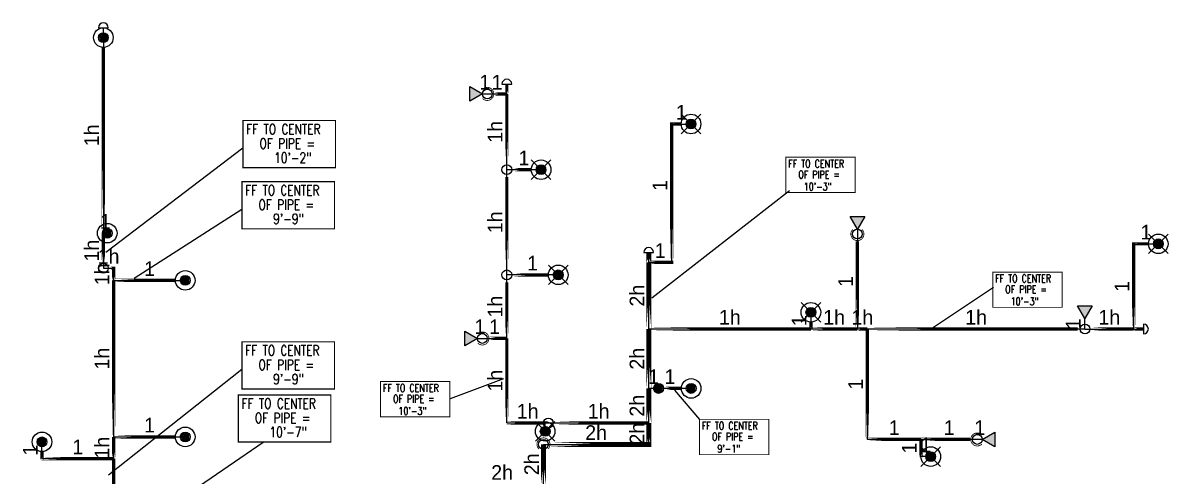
# Model space of a CAD drawing. Header units: inches. Extents: x -3368 to 19, y 7 to 1465.
# Drawn here: x -716 to -14, y 603 to 881 of the extents above; entities that cross this region are included whole.
import ezdxf
from ezdxf.enums import TextEntityAlignment as Align

# ---------------------------------------------------------------- set-up
doc = ezdxf.new("R2010")
doc.units = ezdxf.units.IN
doc.header["$MEASUREMENT"] = 0
for name, color, linetype in [('Coordination', 1, 'Continuous'), ('headdn', 7, 'Continuous'), ('PIPEBL', 4, 'Continuous'), ('pipemn', 6, 'Continuous'), ('PIPESPC', 7, 'Continuous'), ('spk-cap', 7, 'Continuous'), ('spk-pipedrop', 7, 'Continuous'), ('spk-piperise', 7, 'Continuous'), ('TIDYPIPE', 7, 'Continuous')]:
    doc.layers.add(name, color=color, linetype=linetype)
doc.styles.add('PDA1', font='ROMAND', dxfattribs={"width": 0.755})
doc.styles.add('PIPE', font='PIPE.SHX')

# ---------------------------------------------------------------- blocks, each defined once
blk = doc.blocks.new('dpend1')
for radius in [6, 3]:
    blk.add_circle((0, 0), radius)
for points in [[(0.01, 2.97), (-2.53, -1.59), (-2.62, 1.36)], [(0.01, 2.97), (-2.49, -1.59), (2.52, -1.59)], [(2.52, -1.59), (0.01, 2.97), (2.6, 1.47)], [(2.52, -1.59), (-2.53, -1.59), (0.01, -2.98)]]:
    blk.add_solid(points)
blk = doc.blocks.new('side2')
for p, q in [((0, 0), (7.79, 4.5)), ((7.79, -4.5), (0, 0)), ((7.79, 4.5), (7.79, -4.5))]:
    blk.add_line(p, q)
blk.add_solid([(7.79, -4.5), (0, 0), (7.79, 4.5)])
blk = doc.blocks.new('rise')
blk.add_circle((0, 0), 3)
blk = doc.blocks.new('dpend2')
for p, q in [((-6, -6), (6, 6)), ((6, -6), (-6, 6))]:
    blk.add_line(p, q)
for radius in [6, 3]:
    blk.add_circle((0, 0), radius)
for points in [[(0, 0), (-3, 0), (-2.08, 2.07)], [(0, 0), (-3, 0), (-2.08, -2.07)], [(0, 0), (0, 3), (-2.12, 2.14)], [(0, 0), (0, -3), (-2.12, -2.14)], [(0, 0), (0, 3), (2.12, 2.14)], [(0, 0), (3, 0), (2.08, 2.07)], [(0, 0), (3, 0), (2.08, -2.07)], [(0, 0), (0, -3), (2.12, -2.14)]]:
    blk.add_solid(points)
blk = doc.blocks.new('PIPESPC')
at = {"layer": 'PIPESPC', "style": 'PIPE', "width": 0.9}
blk.add_attdef('SIZE', text='', height=9, dxfattribs=at).set_placement((0, 4.02), align=Align.CENTER)
at = {"layer": 'PIPESPC', "style": 'PIPE', "flags": 1}
blk.add_attdef('SCHED', (25.3, 3.89), '', height=9, dxfattribs=at)
blk = doc.blocks.new('CAP')
blk.add_line((0, 3), (0, -3))
blk.add_arc((0, 0), 3, 270, 90)
blk = doc.blocks.new('drop')
blk.add_circle((0, 0), 3)
for points in [[(0.01, 2.97), (-2.53, -1.59), (-2.62, 1.36)], [(0.01, 2.97), (-2.49, -1.59), (2.52, -1.59)], [(2.52, -1.59), (0.01, 2.97), (2.6, 1.47)], [(2.52, -1.59), (-2.53, -1.59), (0.01, -2.98)]]:
    blk.add_solid(points)
blk = doc.blocks.new('TIDYRUN')
at = {"const_width": 0.5}
blk.add_lwpolyline([(-2.83, 2.83, -2.414214), (-2.83, -2.83, -1.737895)], format="xyb", dxfattribs=at)

msp = doc.modelspace()

# ---------------------------------------------------------------- linework, layer by layer
at = {"layer": 'Coordination', "color": 1}
for p, q in [((-664.79, 740.13), (-580.84, 804.1)), ((-330.14, 712.18), (-245.78, 777.92)), ((-647.45, 724.13), (-581.46, 766.57)), ((-158.11, 693.72), (-120.67, 718.66)), ((-663.3, 603.45), (-581.46, 668.35)), ((-421.05, 662.48), (-453.7, 650.2)), ((-316.28, 655.35), (-300.87, 637.55)), ((-656.86, 563.07), (-568.42, 623.48))]:
    msp.add_line(p, q, dxfattribs=at)
for points, const_width in [([(-580.74, 820.83), (-580.74, 791.96), (-524.07, 791.96), (-524.07, 820.83), (-580.74, 820.83)], 0.75), ([(-247.93, 798.32), (-247.93, 776.66), (-205.42, 776.66), (-205.42, 798.32), (-247.93, 798.32)], 0.562), ([(-581.36, 783.3), (-581.36, 754.43), (-524.68, 754.43), (-524.68, 783.3), (-581.36, 783.3)], 0.75), ([(-121.05, 727.9), (-121.05, 706.25), (-78.55, 706.25), (-78.55, 727.9), (-121.05, 727.9)], 0.562), ([(-581.36, 685.08), (-581.36, 656.21), (-524.68, 656.21), (-524.68, 685.08), (-581.36, 685.08)], 0.75), ([(-496.4, 660.73), (-496.4, 639.08), (-453.9, 639.08), (-453.9, 660.73), (-496.4, 660.73)], 0.562), ([(-583.58, 652.5), (-583.58, 623.63), (-526.91, 623.63), (-526.91, 652.5), (-583.58, 652.5)], 0.75), ([(-300.87, 637.55), (-300.87, 615.9), (-258.37, 615.9), (-258.37, 637.55), (-300.87, 637.55)], 0.562)]:
    msp.add_lwpolyline(points, dxfattribs=dict(at, const_width=const_width))
at = {"layer": 'PIPEBL', "color": 1}
for p, q in [((-666.37, 871.74), (-666.37, 877.74)), ((-666.37, 871.74), (-666.37, 751.74)), ((-419.01, 837.16), (-419.01, 843.16)), ((-434.01, 837.16), (-431.01, 837.16)), ((-431.01, 837.16), (-419.01, 837.16)), ((-419.01, 790.66), (-419.01, 837.16)), ((-317.96, 733.89), (-317.96, 818.71)), ((-317.96, 818.71), (-306.11, 818.71)), ((-419.01, 726.16), (-419.01, 790.66)), ((-398.01, 790.66), (-419.01, 790.66)), ((-666.37, 751.74), (-666.37, 730.28)), ((-664, 751.74), (-666.37, 751.74)), ((-204.11, 754.21), (-204.11, 751.21)), ((-204.11, 751.21), (-204.11, 692.95)), ((-34.71, 692.95), (-34.71, 745.21)), ((-34.71, 745.21), (-19.61, 745.21)), ((-666.37, 730.28), (-660, 730.28)), ((-660, 722.78), (-660, 730.28)), ((-332, 733.89), (-317.96, 733.89)), ((-419.01, 687.16), (-419.01, 726.16)), ((-387.51, 726.16), (-419.01, 726.16)), ((-660, 626.78), (-660, 722.78)), ((-660, 722.78), (-616.19, 722.78)), ((-232.61, 703.21), (-232.61, 692.95)), ((-64.61, 692.95), (-64.61, 699.44)), ((-232.61, 692.95), (-332, 692.95)), ((-204.11, 692.95), (-232.61, 692.95)), ((-198, 692.95), (-204.11, 692.95)), ((-64.61, 692.95), (-198, 692.95)), ((-198, 625.21), (-198, 692.95)), ((-64.61, 692.95), (-34.71, 692.95)), ((-34.71, 692.95), (-28.71, 692.95)), ((-437.01, 687.16), (-434.01, 687.16)), ((-434.01, 687.16), (-419.01, 687.16)), ((-419.01, 635.31), (-419.01, 687.16)), ((-326, 656.5), (-332, 656.5)), ((-306, 656.5), (-326, 656.5)), ((-419.01, 635.31), (-395.5, 635.31)), ((-395.5, 635.31), (-393.51, 635.31)), ((-395.5, 630.16), (-395.5, 635.31)), ((-393.51, 635.31), (-332, 635.31)), ((-660, 613.48), (-660, 626.78)), ((-660, 626.78), (-616.19, 626.78)), ((-165.11, 625.21), (-198, 625.21)), ((-130.61, 625.21), (-165.11, 625.21)), ((-165.11, 614.71), (-165.11, 625.21)), ((-127.61, 625.21), (-130.61, 625.21)), ((-704, 613.48), (-704, 623.74)), ((-704, 613.48), (-660, 613.48)), ((-660, 576.69), (-660, 613.48)), ((-159.11, 614.71), (-165.11, 614.71))]:
    msp.add_line(p, q, dxfattribs=at)
at = {"layer": 'pipemn', "color": 1}
for p, q in [((-332, 733.89), (-332, 739.89)), ((-332, 692.95), (-332, 733.89)), ((-332, 656.5), (-332, 692.95)), ((-332, 635.31), (-332, 656.5)), ((-332, 622.18), (-332, 635.31)), ((-396.57, 597.75), (-396.57, 622.18)), ((-396.57, 622.18), (-332, 622.18))]:
    msp.add_line(p, q, dxfattribs=at)
at = {"layer": 'TIDYPIPE', "color": 1}
for points, const_width in [([(-666.37, 751.74), (-666.37, 865.74)], 2), ([(-419.01, 837.16), (-419.01, 843.16)], 2), ([(-426.51, 837.16), (-419.01, 837.16)], 2), ([(-419.01, 795.16), (-419.01, 837.16)], 2), ([(-318.96, 818.71), (-312.11, 818.71)], 2), ([(-317.96, 732.89), (-317.96, 819.71)], 2), ([(-419.01, 730.66), (-419.01, 786.16)], 2), ([(-414.51, 790.66), (-404.01, 790.66)], 2), ([(-666.37, 734.78), (-666.37, 751.74)], 2), ([(-204.11, 692.95), (-204.11, 746.71)], 2), ([(-35.71, 745.21), (-25.61, 745.21)], 2), ([(-34.71, 692.95), (-34.71, 746.21)], 2), ([(-332, 733.89), (-332, 739.89)], 3), ([(-661.87, 730.28), (-659, 730.28)], 2), ([(-660, 722.78), (-660, 731.28)], 2), ([(-332, 692.95), (-332, 733.89)], 3), ([(-332, 733.89), (-316.96, 733.89)], 2), ([(-660, 722.78), (-622.19, 722.78)], 2), ([(-660, 626.78), (-660, 722.78)], 2), ([(-414.51, 726.16), (-393.51, 726.16)], 2), ([(-419.01, 687.16), (-419.01, 721.66)], 2), ([(-232.61, 692.95), (-232.61, 697.21)], 2), ([(-429.51, 687.16), (-419.01, 687.16)], 2), ([(-419.01, 634.31), (-419.01, 687.16)], 2), ([(-332, 656.5), (-332, 692.95)], 3), ([(-332, 692.95), (-232.61, 692.95)], 2), ([(-232.61, 692.95), (-204.11, 692.95)], 2), ([(-204.11, 692.95), (-198, 692.95)], 2), ([(-198, 692.95), (-69.11, 692.95)], 2), ([(-198, 624.21), (-198, 692.95)], 2), ([(-60.11, 692.95), (-34.71, 692.95)], 2), ([(-34.71, 692.95), (-28.71, 692.95)], 2), ([(-332, 635.31), (-332, 656.5)], 3), ([(-321.5, 656.5), (-312, 656.5)], 2), ([(-420.01, 635.31), (-395.5, 635.31)], 2), ([(-389.01, 635.31), (-332, 635.31)], 2), ([(-332, 620.68), (-332, 635.31)], 3), ([(-660, 626.78), (-622.19, 626.78)], 2), ([(-660, 613.48), (-660, 626.78)], 2), ([(-199, 625.21), (-165.11, 625.21)], 2), ([(-165.11, 625.21), (-135.11, 625.21)], 2), ([(-165.11, 613.71), (-165.11, 625.21)], 2), ([(-704, 612.48), (-704, 617.74)], 2), ([(-396.57, 597.75), (-396.57, 622.18)], 3), ([(-392.07, 622.18), (-330.5, 622.18)], 3), ([(-705, 613.48), (-660, 613.48)], 2), ([(-660, 581.19), (-660, 613.48)], 2)]:
    msp.add_lwpolyline(points, close=True, dxfattribs=dict(at, const_width=const_width))

# ---------------------------------------------------------------- block references
at = {"layer": 'headdn', "color": 1}
for name, p in [('dpend1', (-666.37, 871.74)), ('dpend2', (-306.11, 818.71)), ('dpend2', (-398.01, 790.66)), ('dpend1', (-664, 751.74)), ('dpend2', (-19.61, 745.21)), ('dpend2', (-387.51, 726.16)), ('dpend1', (-616.19, 722.78)), ('dpend2', (-232.61, 703.21)), ('dpend1', (-306, 656.5)), ('dpend1', (-616.19, 626.78)), ('dpend2', (-395.5, 630.16)), ('dpend1', (-704, 623.74)), ('side2', (-127.61, 625.21)), ('dpend2', (-159.11, 614.71))]:
    msp.add_blockref(name, p, dxfattribs=at)
for p, rotation in [((-434.01, 837.16), 180), ((-204.11, 754.21), 89.99999999999999), ((-64.61, 699.44), 89.99999999999999), ((-437.01, 687.16), 180)]:
    msp.add_blockref('side2', p, dxfattribs=dict(at, rotation=rotation))
at = {"layer": 'PIPESPC', "color": 1}
ref = msp.add_blockref('PIPESPC', (-432.51, 837.16), dxfattribs=at)
ref.add_attrib('SIZE', '1', dxfattribs={"color": 0, "height": 9, "style": 'PIPE'}).set_placement((-432.51, 837.16), align=Align.BOTTOM_CENTER)
ref = msp.add_blockref('PIPESPC', (-425.01, 837.16), dxfattribs=at)
ref.add_attrib('SIZE', '1', dxfattribs={"color": 0, "height": 9, "style": 'PIPE'}).set_placement((-425.01, 837.16), align=Align.BOTTOM_CENTER)
ref = msp.add_blockref('PIPESPC', (-312.04, 818.71), dxfattribs=at)
ref.add_attrib('SIZE', '1', dxfattribs={"color": 0, "height": 9, "style": 'PIPE'}).set_placement((-312.04, 818.71), align=Align.BOTTOM_CENTER)
ref = msp.add_blockref('PIPESPC', (-666.37, 811.74), dxfattribs=dict(at, rotation=89.99999999999957))
ref.add_attrib('SIZE', '1h', dxfattribs={"color": 0, "height": 9, "rotation": 90, "style": 'PIPE'}).set_placement((-666.37, 811.74), align=Align.BOTTOM_CENTER)
ref = msp.add_blockref('PIPESPC', (-419.01, 813.91), dxfattribs=dict(at, rotation=90))
ref.add_attrib('SIZE', '1h', dxfattribs={"color": 0, "height": 9, "rotation": 90, "style": 'PIPE'}).set_placement((-419.01, 813.91), align=Align.BOTTOM_CENTER)
ref = msp.add_blockref('PIPESPC', (-408.51, 790.66), dxfattribs=at)
ref.add_attrib('SIZE', '1', dxfattribs={"color": 0, "height": 9, "style": 'PIPE'}).set_placement((-408.51, 790.66), align=Align.BOTTOM_CENTER)
ref = msp.add_blockref('PIPESPC', (-317.96, 781.01), dxfattribs=dict(at, rotation=90))
ref.add_attrib('SIZE', '1', dxfattribs={"color": 0, "height": 9, "rotation": 90, "style": 'PIPE'}).set_placement((-317.96, 781.01), align=Align.BOTTOM_CENTER)
ref = msp.add_blockref('PIPESPC', (-665.18, 751.74), dxfattribs=at)
ref.add_attrib('SIZE', '1', dxfattribs={"color": 0, "height": 9, "style": 'PIPE'}).set_placement((-665.18, 751.74), align=Align.BOTTOM_CENTER)
ref = msp.add_blockref('PIPESPC', (-419.01, 758.41), dxfattribs=dict(at, rotation=90))
ref.add_attrib('SIZE', '1h', dxfattribs={"color": 0, "height": 9, "rotation": 90, "style": 'PIPE'}).set_placement((-419.01, 758.41), align=Align.BOTTOM_CENTER)
ref = msp.add_blockref('PIPESPC', (-27.16, 745.21), dxfattribs=at)
ref.add_attrib('SIZE', '1', dxfattribs={"color": 0, "height": 9, "style": 'PIPE'}).set_placement((-27.16, 745.21), align=Align.BOTTOM_CENTER)
ref = msp.add_blockref('PIPESPC', (-666.37, 741.01), dxfattribs=dict(at, rotation=90.00000000000244))
ref.add_attrib('SIZE', '1h', dxfattribs={"color": 0, "height": 9, "rotation": 90, "style": 'PIPE'}).set_placement((-666.37, 741.01), align=Align.BOTTOM_CENTER)
ref = msp.add_blockref('PIPESPC', (-324.98, 733.89), dxfattribs=at)
ref.add_attrib('SIZE', '1', dxfattribs={"color": 0, "height": 9, "style": 'PIPE'}).set_placement((-324.98, 733.89), align=Align.BOTTOM_CENTER)
ref = msp.add_blockref('PIPESPC', (-663.18, 730.28), dxfattribs=at)
ref.add_attrib('SIZE', '1h', dxfattribs={"color": 0, "height": 9, "style": 'PIPE'}).set_placement((-663.18, 730.28), align=Align.BOTTOM_CENTER)
ref = msp.add_blockref('PIPESPC', (-403.26, 726.16), dxfattribs=at)
ref.add_attrib('SIZE', '1', dxfattribs={"color": 0, "height": 9, "style": 'PIPE'}).set_placement((-403.26, 726.16), align=Align.BOTTOM_CENTER)
ref = msp.add_blockref('PIPESPC', (-660, 726.53), dxfattribs=dict(at, rotation=90))
ref.add_attrib('SIZE', '1h', dxfattribs={"color": 0, "height": 9, "rotation": 90, "style": 'PIPE'}).set_placement((-660, 726.53), align=Align.BOTTOM_CENTER)
ref = msp.add_blockref('PIPESPC', (-638.09, 722.78), dxfattribs=at)
ref.add_attrib('SIZE', '1', dxfattribs={"color": 0, "height": 9, "style": 'PIPE'}).set_placement((-638.09, 722.78), align=Align.BOTTOM_CENTER)
ref = msp.add_blockref('PIPESPC', (-204.11, 722.08), dxfattribs=dict(at, rotation=90))
ref.add_attrib('SIZE', '1', dxfattribs={"color": 0, "height": 9, "rotation": 90, "style": 'PIPE'}).set_placement((-204.11, 722.08), align=Align.BOTTOM_CENTER)
ref = msp.add_blockref('PIPESPC', (-332, 713.42), dxfattribs=dict(at, rotation=90.0000000000013))
ref.add_attrib('SIZE', '2h', dxfattribs={"color": 0, "height": 9, "rotation": 90, "style": 'PIPE'}).set_placement((-332, 713.42), align=Align.BOTTOM_CENTER)
ref = msp.add_blockref('PIPESPC', (-34.71, 719.08), dxfattribs=dict(at, rotation=90))
ref.add_attrib('SIZE', '1', dxfattribs={"color": 0, "height": 9, "rotation": 90, "style": 'PIPE'}).set_placement((-34.71, 719.08), align=Align.BOTTOM_CENTER)
ref = msp.add_blockref('PIPESPC', (-419.01, 706.66), dxfattribs=dict(at, rotation=90))
ref.add_attrib('SIZE', '1h', dxfattribs={"color": 0, "height": 9, "rotation": 90, "style": 'PIPE'}).set_placement((-419.01, 706.66), align=Align.BOTTOM_CENTER)
ref = msp.add_blockref('PIPESPC', (-282.31, 692.95), dxfattribs=at)
ref.add_attrib('SIZE', '1h', dxfattribs={"color": 0, "height": 9, "style": 'PIPE'}).set_placement((-282.31, 692.95), align=Align.BOTTOM_CENTER)
ref = msp.add_blockref('PIPESPC', (-218.36, 692.95), dxfattribs=at)
ref.add_attrib('SIZE', '1h', dxfattribs={"color": 0, "height": 9, "style": 'PIPE'}).set_placement((-218.36, 692.95), align=Align.BOTTOM_CENTER)
ref = msp.add_blockref('PIPESPC', (-201.06, 692.95), dxfattribs=at)
ref.add_attrib('SIZE', '1h', dxfattribs={"color": 0, "height": 9, "style": 'PIPE'}).set_placement((-201.06, 692.95), align=Align.BOTTOM_CENTER)
ref = msp.add_blockref('PIPESPC', (-131.3, 692.95), dxfattribs=at)
ref.add_attrib('SIZE', '1h', dxfattribs={"color": 0, "height": 9, "style": 'PIPE'}).set_placement((-131.3, 692.95), align=Align.BOTTOM_CENTER)
ref = msp.add_blockref('PIPESPC', (-49.66, 692.95), dxfattribs=at)
ref.add_attrib('SIZE', '1h', dxfattribs={"color": 0, "height": 9, "style": 'PIPE'}).set_placement((-49.66, 692.95), align=Align.BOTTOM_CENTER)
ref = msp.add_blockref('PIPESPC', (-435.51, 687.16), dxfattribs=at)
ref.add_attrib('SIZE', '1', dxfattribs={"color": 0, "height": 9, "style": 'PIPE'}).set_placement((-435.51, 687.16), align=Align.BOTTOM_CENTER)
ref = msp.add_blockref('PIPESPC', (-426.51, 687.16), dxfattribs=at)
ref.add_attrib('SIZE', '1', dxfattribs={"color": 0, "height": 9, "style": 'PIPE'}).set_placement((-426.51, 687.16), align=Align.BOTTOM_CENTER)
ref = msp.add_blockref('PIPESPC', (-232.61, 698.08), dxfattribs=dict(at, rotation=90))
ref.add_attrib('SIZE', '1', dxfattribs={"color": 0, "height": 9, "rotation": 90, "style": 'PIPE'}).set_placement((-232.61, 698.08), align=Align.BOTTOM_CENTER)
ref = msp.add_blockref('PIPESPC', (-64.61, 696.19), dxfattribs=dict(at, rotation=90))
ref.add_attrib('SIZE', '1', dxfattribs={"color": 0, "height": 9, "rotation": 90, "style": 'PIPE'}).set_placement((-64.61, 696.19), align=Align.BOTTOM_CENTER)
ref = msp.add_blockref('PIPESPC', (-660, 674.78), dxfattribs=dict(at, rotation=90))
ref.add_attrib('SIZE', '1h', dxfattribs={"color": 0, "height": 9, "rotation": 90, "style": 'PIPE'}).set_placement((-660, 674.78), align=Align.BOTTOM_CENTER)
ref = msp.add_blockref('PIPESPC', (-332, 674.73), dxfattribs=dict(at, rotation=89.99999999999858))
ref.add_attrib('SIZE', '2h', dxfattribs={"color": 0, "height": 9, "rotation": 90, "style": 'PIPE'}).set_placement((-332, 674.73), align=Align.BOTTOM_CENTER)
ref = msp.add_blockref('PIPESPC', (-419.01, 661.23), dxfattribs=dict(at, rotation=90))
ref.add_attrib('SIZE', '1h', dxfattribs={"color": 0, "height": 9, "rotation": 90, "style": 'PIPE'}).set_placement((-419.01, 661.23), align=Align.BOTTOM_CENTER)
ref = msp.add_blockref('PIPESPC', (-329, 656.5), dxfattribs=at)
ref.add_attrib('SIZE', '1', dxfattribs={"color": 0, "height": 9, "style": 'PIPE'}).set_placement((-329, 656.5), align=Align.BOTTOM_CENTER)
ref = msp.add_blockref('PIPESPC', (-319, 656.5), dxfattribs=at)
ref.add_attrib('SIZE', '1', dxfattribs={"color": 0, "height": 9, "style": 'PIPE'}).set_placement((-319, 656.5), align=Align.BOTTOM_CENTER)
ref = msp.add_blockref('PIPESPC', (-198, 659.08), dxfattribs=dict(at, rotation=90.00000000000146))
ref.add_attrib('SIZE', '1', dxfattribs={"color": 0, "height": 9, "rotation": 90, "style": 'PIPE'}).set_placement((-198, 659.08), align=Align.BOTTOM_CENTER)
ref = msp.add_blockref('PIPESPC', (-406.26, 635.31), dxfattribs=at)
ref.add_attrib('SIZE', '1h', dxfattribs={"color": 0, "height": 9, "style": 'PIPE'}).set_placement((-406.26, 635.31), align=Align.BOTTOM_CENTER)
ref = msp.add_blockref('PIPESPC', (-362.76, 635.31), dxfattribs=at)
ref.add_attrib('SIZE', '1h', dxfattribs={"color": 0, "height": 9, "style": 'PIPE'}).set_placement((-362.76, 635.31), align=Align.BOTTOM_CENTER)
ref = msp.add_blockref('PIPESPC', (-332, 645.9), dxfattribs=dict(at, rotation=90))
ref.add_attrib('SIZE', '2h', dxfattribs={"color": 0, "height": 9, "rotation": 90, "style": 'PIPE'}).set_placement((-332, 645.9), align=Align.BOTTOM_CENTER)
ref = msp.add_blockref('PIPESPC', (-638.09, 626.78), dxfattribs=at)
ref.add_attrib('SIZE', '1', dxfattribs={"color": 0, "height": 9, "style": 'PIPE'}).set_placement((-638.09, 626.78), align=Align.BOTTOM_CENTER)
ref = msp.add_blockref('PIPESPC', (-364.29, 622.18), dxfattribs=at)
ref.add_attrib('SIZE', '2h', dxfattribs={"color": 0, "height": 9, "style": 'PIPE'}).set_placement((-364.29, 622.18), align=Align.BOTTOM_CENTER)
ref = msp.add_blockref('PIPESPC', (-332, 628.74), dxfattribs=dict(at, rotation=90))
ref.add_attrib('SIZE', '2h', dxfattribs={"color": 0, "height": 9, "rotation": 90, "style": 'PIPE'}).set_placement((-332, 628.74), align=Align.BOTTOM_CENTER)
ref = msp.add_blockref('PIPESPC', (-181.56, 625.21), dxfattribs=at)
ref.add_attrib('SIZE', '1', dxfattribs={"color": 0, "height": 9, "style": 'PIPE'}).set_placement((-181.56, 625.21), align=Align.BOTTOM_CENTER)
ref = msp.add_blockref('PIPESPC', (-147.86, 625.21), dxfattribs=at)
ref.add_attrib('SIZE', '1', dxfattribs={"color": 0, "height": 9, "style": 'PIPE'}).set_placement((-147.86, 625.21), align=Align.BOTTOM_CENTER)
ref = msp.add_blockref('PIPESPC', (-129.11, 625.21), dxfattribs=at)
ref.add_attrib('SIZE', '1', dxfattribs={"color": 0, "height": 9, "style": 'PIPE'}).set_placement((-129.11, 625.21), align=Align.BOTTOM_CENTER)
ref = msp.add_blockref('PIPESPC', (-682, 613.48), dxfattribs=at)
ref.add_attrib('SIZE', '1', dxfattribs={"color": 0, "height": 9, "style": 'PIPE'}).set_placement((-682, 613.48), align=Align.BOTTOM_CENTER)
ref = msp.add_blockref('PIPESPC', (-660, 620.13), dxfattribs=dict(at, rotation=90))
ref.add_attrib('SIZE', '1h', dxfattribs={"color": 0, "height": 9, "rotation": 90, "style": 'PIPE'}).set_placement((-660, 620.13), align=Align.BOTTOM_CENTER)
ref = msp.add_blockref('PIPESPC', (-162.11, 614.71), dxfattribs=at)
ref.add_attrib('SIZE', '1', dxfattribs={"color": 0, "height": 9, "style": 'PIPE'}).set_placement((-162.11, 614.71), align=Align.BOTTOM_CENTER)
ref = msp.add_blockref('PIPESPC', (-704, 618.61), dxfattribs=dict(at, rotation=90))
ref.add_attrib('SIZE', '1', dxfattribs={"color": 0, "height": 9, "rotation": 90, "style": 'PIPE'}).set_placement((-704, 618.61), align=Align.BOTTOM_CENTER)
ref = msp.add_blockref('PIPESPC', (-165.11, 619.96), dxfattribs=dict(at, rotation=90))
ref.add_attrib('SIZE', '1', dxfattribs={"color": 0, "height": 9, "rotation": 90, "style": 'PIPE'}).set_placement((-165.11, 619.96), align=Align.BOTTOM_CENTER)
ref = msp.add_blockref('PIPESPC', (-396.57, 609.96), dxfattribs=dict(at, rotation=90))
ref.add_attrib('SIZE', '2h', dxfattribs={"color": 0, "height": 9, "rotation": 90, "style": 'PIPE'}).set_placement((-396.57, 609.96), align=Align.BOTTOM_CENTER)
ref = msp.add_blockref('PIPESPC', (-421.91, 597.75), dxfattribs=at)
ref.add_attrib('SIZE', '2h', dxfattribs={"color": 0, "height": 9, "style": 'PIPE'}).set_placement((-421.91, 597.75), align=Align.BOTTOM_CENTER)
at = {"layer": 'spk-cap', "color": 1}
for p, rotation in [((-666.37, 877.74), 90.0000000000273), ((-419.01, 843.16), 90.00000000002773), ((-332, 739.89), 90.00000000002899)]:
    msp.add_blockref('CAP', p, dxfattribs=dict(at, rotation=rotation))
msp.add_blockref('CAP', (-28.71, 692.95), dxfattribs=at)
at = {"layer": 'spk-pipedrop', "color": 1, "rotation": 180.0000000000556}
msp.add_blockref('drop', (-326, 656.5), dxfattribs=at)
at = {"layer": 'spk-piperise', "color": 1}
for p, rotation in [((-431.01, 837.16), 180.0000000000833), ((-419.01, 790.66), 90.00000000002773), ((-204.11, 751.21), 90.00000000008332), ((-666.37, 730.28), 180.0000000000556), ((-419.01, 726.16), 270.0000000000834), ((-64.61, 692.95), 90.00000000008332), ((-434.01, 687.16), 180.0000000000833), ((-396.57, 622.18), 90.00000000002773)]:
    msp.add_blockref('rise', p, dxfattribs=dict(at, rotation=rotation))
for p in [(-393.51, 635.31), (-130.61, 625.21)]:
    msp.add_blockref('rise', p, dxfattribs=at)
at = {"layer": 'TIDYPIPE', "color": 1}
for p in [(-431.01, 837.16), (-434.01, 687.16)]:
    msp.add_blockref('TIDYRUN', p, dxfattribs=at)
for p, rotation in [((-204.11, 751.21), 270), ((-396.57, 622.18), 90), ((-130.61, 625.21), 180)]:
    msp.add_blockref('TIDYRUN', p, dxfattribs=dict(at, rotation=rotation))

# ---------------------------------------------------------------- texts
at = {"layer": 'Coordination', "color": 1, "style": 'PDA1', "width": 0.755}
for s, height, p in [('FF TO CENTER', 6.3, (-578.86, 812.41)), ('OF PIPE = ', 6.3, (-570.61, 803.56)), ('10\'-2"', 6.3, (-561.63, 794.88)), ('FF TO CENTER', 4.725, (-246.51, 792)), ('OF PIPE = ', 4.725, (-240.32, 785.36)), ('FF TO CENTER', 6.3, (-579.48, 774.88)), ('10\'-3"', 4.725, (-237, 777.97)), ('OF PIPE = ', 6.3, (-571.22, 766.03)), ('9\'-9"', 6.3, (-562.24, 757.35)), ('FF TO CENTER', 4.725, (-119.64, 721.58)), ('OF PIPE = ', 4.725, (-113.45, 714.95)), ('10\'-3"', 4.725, (-110.13, 707.55)), ('FF TO CENTER', 6.3, (-579.48, 676.66)), ('OF PIPE = ', 6.3, (-571.22, 667.81)), ('9\'-9"', 6.3, (-562.24, 659.13)), ('FF TO CENTER', 4.725, (-494.99, 654.41)), ('FF TO CENTER', 6.3, (-581.7, 644.08)), ('OF PIPE = ', 4.725, (-488.8, 647.77)), ('OF PIPE = ', 6.3, (-573.44, 635.23)), ('10\'-3"', 4.725, (-485.48, 640.38)), ('10\'-7"', 6.3, (-564.47, 626.55)), ('FF TO CENTER', 4.725, (-299.46, 631.23)), ('OF PIPE = ', 4.725, (-293.27, 624.6)), ('9\'-1"', 4.725, (-289.95, 617.2))]:
    msp.add_text(s, height=height, dxfattribs=at).set_placement(p)

doc.saveas('drawing.dxf')
